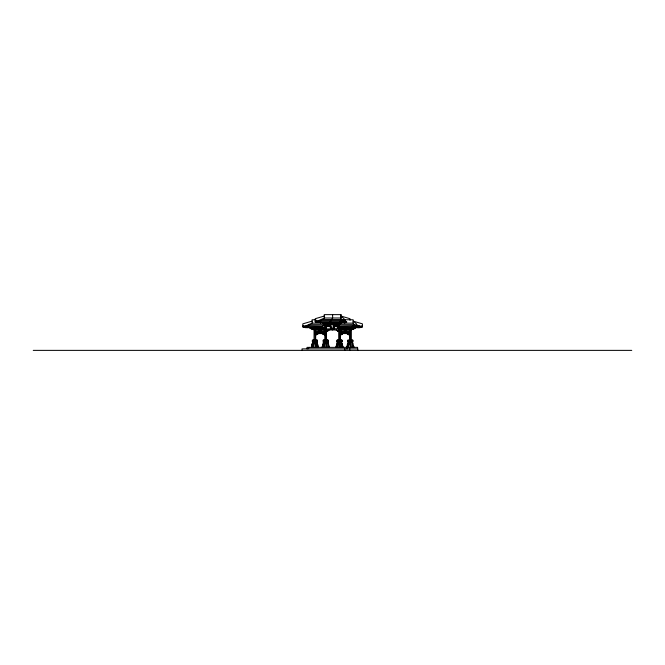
<?xml version="1.0" encoding="UTF-8"?>
<svg xmlns="http://www.w3.org/2000/svg" width="665" height="665" viewBox="0 0 665 665"><rect width="100%" height="100%" fill="white"/><g stroke="black" fill="none" stroke-linecap="round" stroke-linejoin="round"><path stroke-width="1" d="M316.823 343.539A2.993 2.702 83.8 0 1 317.105 343.572L317.496 343.024L316.798 341.07M328.202 343.655L327.646 341.07M342.026 343.655L341.469 341.07M352.783 343.614L352.317 341.07M318.336 347.371L317.454 343.714M329.183 347.371L328.377 343.689M343.015 347.371L342.209 343.689M353.863 347.371L352.982 343.714M313.822 328.136L314.246 327.945M316.623 328.768L315.351 329.109M325.094 322.799L322.35 326.897L307.338 326.897L302.808 326.141L306.05 325.759L312.109 323.14L323.29 323.14M325.567 323.963L325.609 322.99M324.129 328.136L324.611 327.646M324.578 328.618C326.764 327.604 319.3 328.061 322.799 328.618M334.886 323.963L334.927 322.99M339.399 323.963L339.433 322.99M341.843 328.768L340.571 329.109M346.058 329.599L346.132 328.618M346.997 328.768L345.725 329.109M349.79 328.618L350.222 328.435M353.389 328.618L353.88 328.136M327.039 331.37L328.086 330.572M327.363 330.979L326.183 331.37L326.183 329.973M340.871 334.977L341.918 334.171M341.195 334.578L340.015 334.977L340.015 333.572M311.378 347.371L311.802 345.01A2.236 0.973 13.2 0 1 312.151 344.935L312.284 344.919A2.028 0.881 13.2 0 1 312.858 344.919L313.016 344.935M313.074 347.371L314.612 341.07M322.226 347.371L322.641 345.01A2.236 0.973 13.2 0 1 322.999 344.935L323.132 344.919A2.993 2.577 53 0 1 323.705 344.919L323.747 344.919M323.913 347.371L325.459 341.07M336.049 347.371L336.473 345.01A2.236 0.973 13.2 0 1 336.831 344.935L336.964 344.919A2.028 0.881 13.2 0 1 337.537 344.919L337.687 344.935A2.236 0.973 13.2 0 1 338.169 345.01L339.291 341.07M337.745 347.371L338.169 345.01M346.897 347.371L347.321 345.01A2.236 0.973 13.2 0 1 347.679 344.935L347.803 344.919A2.028 0.881 13.2 0 1 348.377 344.919L348.535 344.935A2.236 0.973 13.2 0 1 349.017 345.01L350.131 341.07M348.593 347.371L349.017 345.01M317.729 334.171L318.078 333.572M318.203 333.572L316.631 334.578M328.568 330.572L329.05 329.973M342.4 334.171L342.749 333.572M342.882 333.572L341.303 334.578M356.232 326.141L358.127 326.897L362.433 326.141L356.307 326.041L358.127 326.897L358.127 327.646L356.448 326.897L356.448 323.855L353.123 321.129L362.433 323.855L362.433 326.897L359.981 327.646L337.263 327.646L340.164 322.5M312.309 341.112L317.404 341.295L312.309 341.295L312.808 340.015L317.072 340.039L317.33 341.112M323.232 341.112C322.267 338.834 329.2 338.768 328.252 341.295L323.157 341.295L328.252 341.112M337.064 341.112C336.066 338.851 342.999 338.859 342.001 341.112M347.828 340.247L352.6 340.039L352.924 341.295L347.828 341.295L347.828 340.247L352.924 340.247M333.822 323.522L329.898 323.672C332.658 338.053 328.061 320.189 330.896 324.229L331.328 328.003L330.522 329.1L334.445 328.959L333.996 324.262M350.023 320.239L350.023 318.718L340.721 315.983L340.721 318.003L341.752 319.549L339.873 321.752L319.749 321.752L315.21 321.004L318.46 320.621L324.52 318.003L324.52 315.983L315.21 318.718L315.21 321.752L317.654 322.5L346.648 322.5L346.648 321.752L344.753 320.846L344.753 319.765L353.123 319.765L353.123 323.14L354.154 324.686L358.127 326.897M308.011 348.876L309.258 347.371M346.241 348.876L347.487 347.371L347.487 348.876M314.454 328.136L315.85 327.945L314.902 328.618M315.8 329.599L317.355 329.109L312.076 329.109M316.764 329.109L318.103 329.109M316.698 329.408L316.856 328.917M319.607 328.136L320.638 327.646M320.056 328.618L321.004 327.945M320.505 329.109L321.536 328.618M325.75 323.481L325.8 322.99M320.954 329.599L320.962 329.109M326.698 322.799L325.833 323.29M326.199 323.963L327.097 323.78L327.321 322.799L324.711 322.799M321.918 329.109L323.248 329.109M321.852 329.408L322.001 328.917M335.069 323.481L335.118 322.99M336.108 322.99L335.16 323.29M335.526 323.963L336.59 323.481M339.582 323.481L339.632 322.99M340.164 322.65L338.867 322.5M339.674 328.136L341.07 327.945L340.123 328.618M341.02 329.599L342.566 329.109L338.759 329.109M341.985 329.109L343.315 329.109M341.918 329.408L342.068 328.917M344.827 328.136L345.858 327.646M345.276 328.618C349.3 327.82 338.842 327.82 342.866 328.618M346.132 328.992L346.756 328.618M347.138 329.109L348.468 329.109M347.072 329.408L347.221 328.917M349.973 328.136L351.012 327.646M350.43 328.618C354.453 327.82 343.996 327.82 348.019 328.618M350.879 329.109L350.812 329.599M351.328 329.599L353.157 328.917M352.292 329.109L353.971 328.917L356.008 327.646M352.741 329.408L352.816 328.618M333.049 324.229L333.589 323.672L334.212 329.1L333.481 328.003L333.049 324.229L330.896 324.229M312.109 321.129L302.808 323.855L302.808 326.897L307.338 327.646L309.225 324.686L324.229 324.686M315.21 321.752L319.749 322.5L321.627 319.549L341.752 319.549L346.648 321.752M337.263 326.897L352.275 326.897L354.154 324.686L339.15 324.686M317.247 334.171L316.39 334.578M327.471 330.979L328.701 330.572M325.01 341.619L324.961 341.619A2.993 0.515 -4.7 0 1 323.822 341.619L323.09 342.891L323.448 343.572A2.993 2.702 -83.8 0 1 324.312 343.572L324.803 343.714M339.108 341.677L338.768 341.602A2.951 2.577 57.5 0 0 337.662 341.611L336.922 342.891L337.28 343.572A2.993 2.702 -83.8 0 1 338.136 343.572L338.626 343.714M328.169 341.004L323.157 340.954M352.849 341.004L347.911 341.004M311.802 345.01L311.91 343.905L312.608 343.572A2.993 2.702 -83.8 0 1 313.464 343.572L313.955 343.714M347.321 345.01L347.429 343.905L348.128 343.572A2.993 2.702 -83.8 0 1 348.984 343.572L349.474 343.714M314.429 341.677L314.096 341.602A2.951 2.577 57.5 0 0 312.982 341.611L312.259 343.714M349.956 341.677L349.615 341.602A2.951 2.577 57.5 0 0 348.51 341.611L347.778 343.714M339.873 321.752L342.882 320.621L345.725 321.752L345.725 322.5L344.046 321.752L339.873 322.5L339.873 321.752L344.046 321.004M356.448 326.897L352.275 327.646L352.275 326.897L355.293 325.759L338.128 326.041M312.542 342.45L313.032 342.334A2.993 2.643 63.2 0 1 313.606 342.334L314.237 342.45M323.39 342.45L323.88 342.334A2.993 2.643 63.2 0 1 324.454 342.334L325.085 342.45M337.222 342.45L337.704 342.334A2.993 2.643 63.2 0 1 338.277 342.334L338.909 342.45M348.061 342.45L348.551 342.334A2.993 2.643 63.2 0 1 349.125 342.334L349.757 342.45M312.916 341.07L312.741 341.677M323.764 341.07L323.581 341.677M337.596 341.07L337.413 341.677M348.443 341.07L348.26 341.677M352.275 326.897L356.448 326.141M357.895 327.646L362.433 326.897M312.251 344.919L312.284 344.919A2.993 2.577 53 0 1 312.858 344.919L312.899 344.919M336.922 344.919L336.964 344.919A2.993 2.577 53 0 1 337.537 344.919L337.579 344.919M347.77 344.919L347.812 344.919A2.993 2.577 53 0 1 348.385 344.919L348.427 344.919M315.567 340.023L315.767 341.295M326.415 340.023L326.615 341.295M340.247 340.023L340.447 341.295M351.095 340.023L351.286 341.295M317.238 343.614L317.238 343.606A2.993 1.031 10 0 1 316.839 343.639M322.999 344.935L323.132 344.919A2.028 0.881 13.2 0 1 323.705 344.919L323.855 344.935A2.236 0.973 13.2 0 1 324.337 345.01M313.614 343.614L313.639 343.614A2.993 1.031 -10 0 1 312.475 343.614L312.475 343.614M324.462 343.614L324.487 343.614A2.993 1.031 -10 0 1 323.323 343.614L323.306 343.614M338.294 343.614L338.31 343.614A2.993 1.031 -10 0 1 337.147 343.614L337.147 343.614M349.133 343.614L349.158 343.614A2.993 1.031 -10 0 1 347.995 343.614L347.995 343.614M327.787 342.375L327.529 342.334A2.993 0.648 6 0 0 327.787 342.384L328.078 342.467M352.059 342.4A2.993 0.648 6 0 0 352.467 342.384L352.691 342.45M313.913 342.384L313.938 342.384A2.993 0.648 -6 0 1 312.774 342.384L312.774 342.384M324.761 342.384L324.786 342.384A2.993 0.648 -6 0 1 323.622 342.384L323.597 342.384M338.593 342.384L338.618 342.384A2.993 0.648 -6 0 1 337.446 342.384L337.429 342.384M349.433 342.384L349.466 342.384A2.993 0.648 -6 0 1 348.294 342.384L348.294 342.384M314.163 341.619L314.113 341.619A2.993 0.515 -4.7 0 1 312.974 341.619L312.974 341.619M338.784 341.619L338.834 341.619A2.993 0.515 -4.7 0 1 337.645 341.619L337.612 341.619M349.632 341.619L349.682 341.619A2.993 0.515 -4.7 0 1 348.493 341.619L348.493 341.619M315.833 319.765L312.109 319.765L312.109 323.14M343.905 320.896L344.827 320.896M334.029 322.799L336.64 322.799L336.631 323.365M340.073 323.14L353.123 323.14M324.345 323.365L323.489 322.899M324.761 323.29L325.576 323.29M329.266 323.29L331.153 323.29L331.203 322.799M331.594 323.365L332.666 323.481M333.647 323.365L332.808 322.899M334.079 323.29L334.894 323.29M338.585 323.29L339.399 323.29M339.665 323.29L340.613 322.99L322.309 322.99L323.348 323.481M324.387 323.78L323.872 322.99M324.321 323.855L324.794 323.855M328.834 323.481L329.308 323.855M338.601 323.855L338.128 323.481M333.705 323.963L340.031 323.963L341.062 323.481L322.758 323.481L329.507 324.337M326.183 324.337L329.757 324.337M333.182 324.262L334.545 323.963M335.484 324.337L339.05 324.337M325.443 324.454L324.877 324.454L324.794 323.481M329.956 324.454L328.668 324.262M339.275 324.454L337.986 324.262M330.206 324.828L329.732 324.828L329.757 323.963L331.744 323.481M339.499 324.828L339.025 324.828L339.05 323.963M324.902 325.542L330.538 325.542M333.273 325.542L339.25 325.542M323.215 326.041L306.05 325.759L307.338 326.897M325.991 326.557L330.862 326.557M333.273 326.557L337.82 326.557M331.328 328.003L333.481 328.003M310.181 328.136L315.942 328.136M321.087 328.136L316.615 328.136L317.654 328.618M355.06 328.136L351.76 328.136L352.25 328.618M313.506 328.51L312.193 327.646M318.651 328.51L317.346 327.646M338.693 328.51L338.468 327.646M343.847 328.51L343.015 328.036M349 328.51L348.161 328.036M354.104 328.618L338.31 328.527M312.949 329.109L311.262 328.917L309.233 327.646M319.1 328.992L318.244 328.435M324.578 328.917L323.456 328.917L323.331 328.136M349.798 328.917L348.676 328.917L348.526 328.136M313.955 328.992L313.323 328.768M325.991 328.959L339.142 328.618M344.295 328.992L343.697 328.768M348.851 328.768L349.449 328.992M353.157 329.109C343.705 330.056 346.714 327.745 350.347 329.973M314.404 329.483L312.218 329.408L311.91 328.618M319.549 329.483C312.617 329.075 326.631 329.025 321.037 329.408M344.744 329.483C337.837 329.05 352.109 329.059 346.091 329.408M314.603 329.599L313.115 329.599L312.866 328.917M319.749 329.599L318.469 329.408M325.193 329.599L323.614 329.408M339.815 329.599L338.826 329.408L337.413 327.646M315.659 329.973L314.055 329.973L314.055 339.798L315.659 339.798L315.659 334.886M324.902 329.973L324.362 329.973L324.362 330.688M325.991 329.973L339.059 329.973M339.815 329.973L340.871 329.973L340.871 330.688M315.144 330.688L324.902 330.688M339.815 330.688L350.098 330.688M339.059 331.37L337.87 330.979M315.144 331.702L325.227 331.702L325.227 332.558L315.144 332.558M339.815 331.702L349.898 331.702M339.815 332.558L349.898 332.558L349.773 331.702M315.144 333.572L325.418 333.572M339.815 333.572L350.098 333.572M347.388 334.171L348.61 334.578M324.171 334.578L323.315 334.171M316.324 334.977L315.335 334.977L315.335 333.572M324.237 334.977L325.227 334.977L325.227 333.572M349.898 334.977L348.718 334.578M312.309 340.247L317.404 340.247M323.157 340.247L328.252 340.247M336.989 340.247L342.084 340.247M312.309 340.954L317.404 340.954M336.989 340.954L342.084 340.954M347.828 341.112L352.924 341.112M33.25 350.372L631.75 350.372M342.143 344.919L342.234 344.935A2.236 0.973 -13.2 0 1 342.591 345.01M328.277 344.919L328.41 344.935A2.236 0.973 -13.2 0 1 328.759 345.01M325.276 341.677L324.961 341.611A2.951 2.577 57.5 0 0 323.83 341.611M302.808 326.897L305.252 327.646L325.16 327.646L325.16 324.046M336.931 343.714L336.473 345.01M323.107 343.714L322.641 345.01M343.606 319.549L345.193 320.081M343.83 320.996L345.725 321.752M340.721 315.983L344.046 318.718L344.046 321.752M359.981 326.897L356.016 324.686L359.183 325.759L359.981 327.646M355.8 325.135L359.058 326.897L359.058 327.646M347.995 334.171L349.042 334.977M337.762 330.979L336.191 329.973M337.147 330.572L338.194 331.37M323.93 334.578L322.359 333.572M319.749 321.752L318.46 320.621L342.882 320.621L341.752 319.549M347.571 328.136L346.54 327.646M348.535 329.408L348.385 328.917M342.417 328.136L341.386 327.646M343.381 329.408L343.231 328.917M337.172 323.481L336.141 323.14M337.621 323.963L336.59 323.631M333.481 324.362L336.573 324.262M333.115 323.963L332.084 323.631L332.134 322.799L329.549 322.5M327.853 323.481L326.823 323.14M328.302 323.963L327.271 323.631M322.891 322.99L321.86 322.5M323.631 328.768L324.005 328.992L324.005 328.136M322.35 328.136L321.32 327.646M317.197 328.136L316.166 327.646M318.161 329.408L318.011 328.917M312.5 328.618L311.361 328.136M313.398 329.599L313.257 329.109M312.051 328.136L311.012 327.646M311.129 328.527L325.069 328.618C324.836 329.931 320.372 328.834 324.454 329.483L324.454 328.618M326.091 324.686L327.105 326.041M347.03 333.572L347.512 334.171M336.315 329.973L336.665 330.572M322.483 333.572L322.833 334.171M353.198 328.136L352.708 327.646M349.125 329.408L349 328.136M344.404 329.599L344.295 328.618M343.971 329.408L343.464 328.435M343.497 328.618L343.373 328.136M338.709 324.454L338.601 323.481M337.862 328.036L341.228 328.136L341.228 328.992M329.383 324.454L329.308 323.481M327.995 322.899L328.859 322.99M319.183 329.599L319.1 328.618M318.759 329.408L318.651 328.136M314.03 329.599L313.955 328.618M313.581 329.109L313.024 328.136M310.896 328.136L310.405 327.646M357.82 350.372L357.82 348.876L302.043 348.876L302.043 350.372M357.579 348.876L357.579 347.371L307.014 347.371L307.014 348.876M352.375 328.917L352.126 329.599L348.834 329.408M352.375 341.295L352.375 347.371M351.91 328.618L350.812 328.618M351.095 341.295L351.095 347.371M350.663 329.973L350.663 339.798M350.588 341.295L350.588 347.371M350.405 341.295L350.405 341.07A3.009 2.718 90 0 0 349.99 340.962L349.848 340.937A3.009 2.718 -90 0 0 348.709 341.07L348.709 341.295M350.123 329.109L350.123 329.973M350.098 334.886L350.098 339.798M349.898 329.109L349.873 329.973M349.898 333.572L349.773 334.977M349.724 347.371L349.724 350.372M349.449 328.618L349.424 329.483M348.161 328.286L347.712 327.646M346.773 329.408L343.68 329.408M346.024 330.688L346.024 329.973L344.428 329.973L344.428 330.688M345.484 329.599L345.509 330.688M344.969 329.109L344.969 329.973M344.753 322.5L344.753 323.14M344.744 329.109L344.719 329.973M344.753 348.876L344.753 350.372M343.847 328.136L343.913 329.258M343.015 328.286L342.558 327.646M341.619 329.408L340.039 329.973M341.527 341.295L341.527 347.371M340.364 329.973L340.364 330.688M340.33 334.828L340.33 339.798L338.734 339.798L338.693 328.136M340.247 341.295L340.247 347.371M340.139 331.702L340.139 332.558M340.139 333.572L340.139 334.977M340.015 331.702L340.015 332.558M339.815 329.109L339.815 339.798M339.74 341.295L339.74 347.371M339.591 329.109L339.366 329.483L339.366 328.618M339.557 341.295L339.557 341.07A3.009 2.718 90 0 0 339.142 340.962L339 340.937A3.009 2.718 -90 0 0 337.87 341.07L337.87 341.295M339.275 323.963L339.275 324.828M338.917 328.136L338.917 328.992M338.734 324.828L338.734 326.557M338.153 322.99L337.379 323.29L336.864 322.5M338.219 324.113L337.77 323.29M335.825 325.542L335.825 324.828L334.229 324.828L334.229 325.542M335.31 324.828L335.31 325.542M334.769 323.963L334.736 325.542M334.096 323.481L333.622 323.855L333.647 322.99M333.705 324.113L333.165 322.99M332.808 323.14L332.359 322.5M332.616 314.628L332.616 318.003L329.807 322.5M332.359 328.959L332.359 329.973M329.956 323.963L329.956 324.828M329.416 324.828L329.416 325.542M328.892 324.113L328.444 323.29M327.995 323.14L327.546 322.5M327.704 341.295L327.704 347.371M327.247 324.262L325.7 324.828M326.507 326.557L326.507 324.828L324.902 324.828L324.902 339.798L326.507 339.798L326.507 330.946M326.415 341.295L326.415 347.371M326.307 326.557L326.307 328.959M326.307 329.973L326.307 331.37M326.183 326.557L326.183 328.959M325.991 324.828L325.991 339.798M325.908 341.295L325.908 347.371M325.734 341.295L325.734 341.07A3.009 2.718 -90 0 0 324.595 340.937L324.454 340.962A3.009 2.718 90 0 0 324.038 341.07L324.038 341.295M325.443 323.963L325.443 324.828M325.418 334.828L325.418 339.798M325.252 323.963L324.454 324.262L324.345 322.99M325.094 331.702L325.094 332.558M325.094 333.572L325.094 334.977M323.78 328.618L323.847 329.258M323.489 323.14L323.04 322.5M323.556 327.646L323.556 328.51L322.5 327.646M322.35 326.897L322.35 327.646M321.552 329.408L320.006 329.973M320.813 330.688L320.813 329.973L319.208 329.973L319.208 330.688M320.48 322.5L320.48 323.14M320.264 329.599L320.297 330.688M319.749 329.109L319.749 329.973M319.549 329.109L319.524 329.973M316.856 341.295L316.856 347.371M316.399 329.408L314.853 329.973M316.349 341.295L316.349 347.371M315.567 341.295L315.567 347.371M315.468 331.702L315.468 332.558M315.468 333.572L315.468 334.977M315.335 331.702L315.335 332.558M315.144 329.973L315.144 339.798M315.06 341.295L315.06 347.371M314.886 341.295L314.886 341.07A3.009 2.718 -90 0 0 313.755 340.937L313.606 340.962A3.009 2.718 90 0 0 313.19 341.07L313.19 341.295M314.603 329.109L314.603 329.973M314.404 329.109L314.379 329.973M313.506 328.136L313.481 329.483M312.858 341.295L312.858 343.323M322.375 346.207A2.461 0.615 7 0 1 324.071 346.207M322.217 346.482A2.718 1.089 12 0 1 323.913 346.482M328.801 346.174A2.461 0.615 -7 0 1 329.034 346.207M328.818 346.423A2.718 1.089 -12 0 1 329.183 346.482M311.528 346.207A2.461 0.615 7 0 1 313.223 346.207M317.562 344.935A2.236 0.973 -13.2 0 1 317.912 345.01M311.378 346.482A2.718 1.089 12 0 1 313.074 346.482M313.099 344.935A2.236 0.973 13.2 0 1 313.581 345.01M317.554 346.157A2.461 0.615 -7 0 1 318.186 346.207M317.554 346.407A2.718 1.089 -12 0 1 318.336 346.482M336.199 346.207A2.461 0.615 7 0 1 337.903 346.207M336.049 346.482A2.718 1.089 12 0 1 337.745 346.482M342.774 346.44A2.718 1.089 -12 0 1 343.015 346.482M347.047 346.207A2.461 0.615 7 0 1 348.743 346.207M346.897 346.482A2.718 1.089 12 0 1 348.593 346.482M353.472 346.174A2.461 0.615 -7 0 1 353.714 346.207M353.489 346.423A2.718 1.089 -12 0 1 353.863 346.482M340.987 314.628L324.246 314.628L324.246 318.003L340.987 318.003L340.987 314.628M351.178 329.973L349.582 329.973L349.582 339.798L351.178 339.798L351.178 329.973M342.084 341.112L336.989 341.295L342.084 341.112"/></g></svg>
